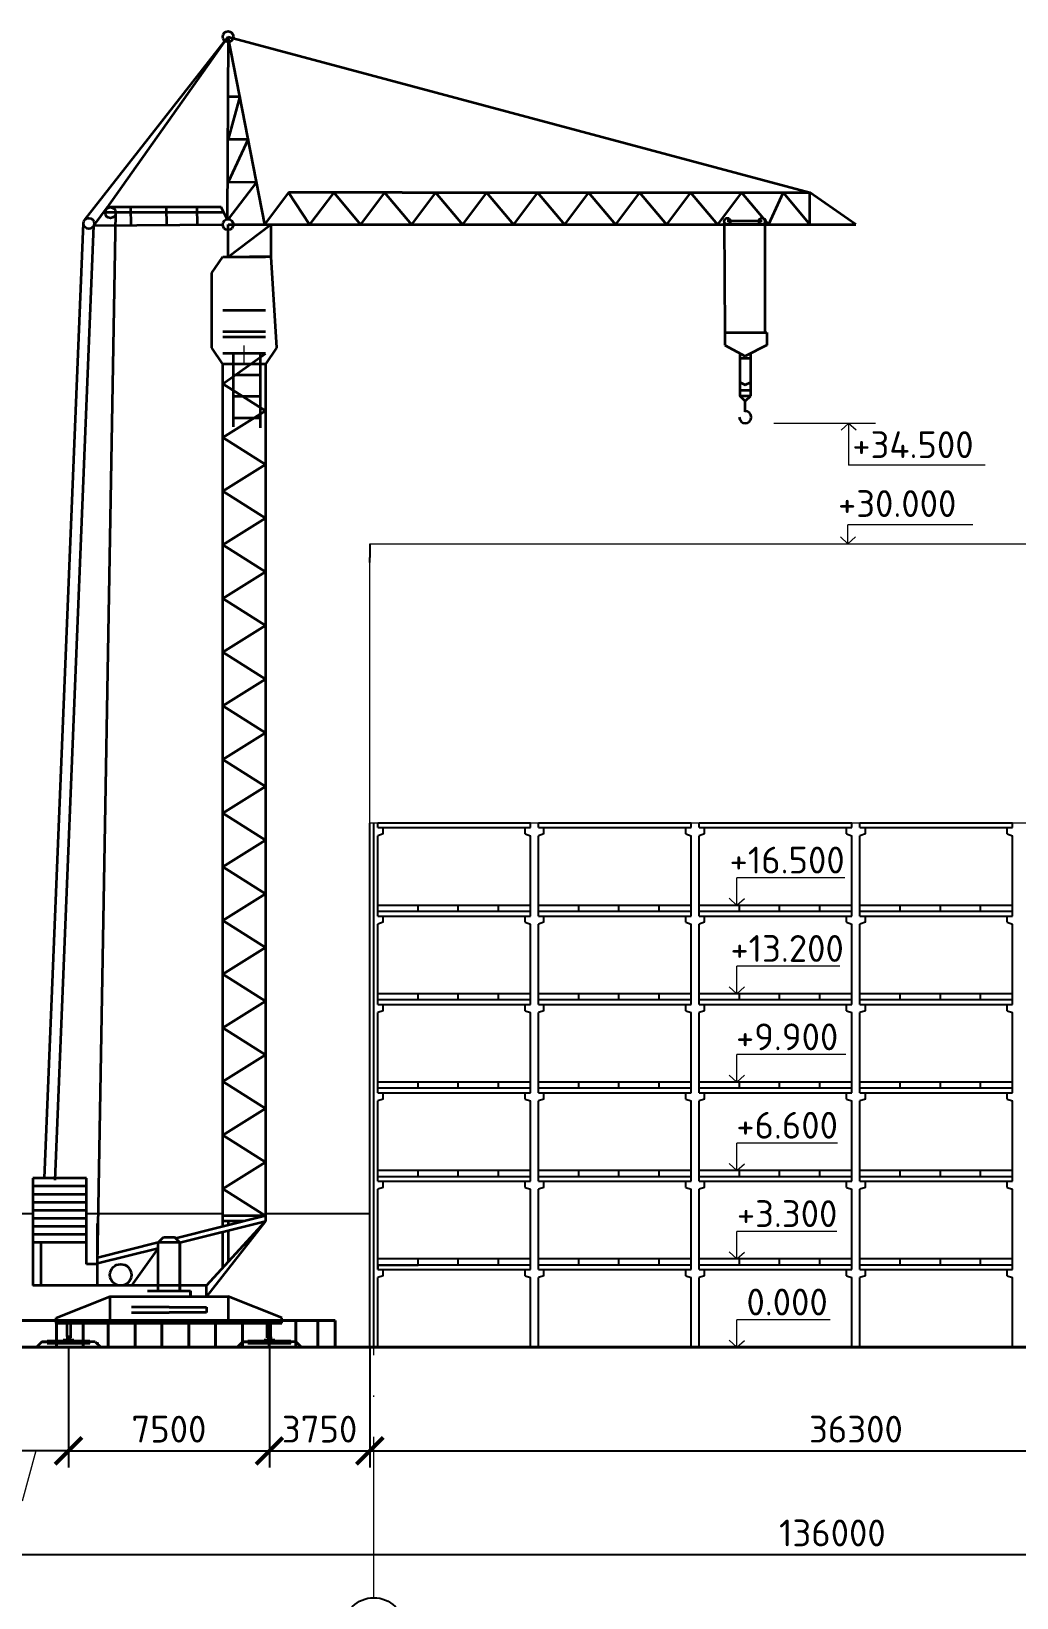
# Model space of a CAD drawing. Header units: millimetres. Extents: x -782 to 10910, y 3841 to 13237.
# Drawn here: x 8770.6 to 8844.2, y 6677.4 to 6794.4 of the extents above; entities that cross this region are included whole.
import ezdxf

# ---------------------------------------------------------------- set-up
doc = ezdxf.new("R2010")
doc.units = ezdxf.units.MM
doc.linetypes.add('ACAD_ISO10W100', pattern=[18, 12, -3, 0, -3])
doc.linetypes.add('CENTER2', pattern=[28.575, 19.05, -3.175, 3.175, -3.175])
doc.layers.add('Оbводка', color=1, linetype='Continuous', lineweight=90)
doc.layers.add('Узлы', color=4, linetype='Continuous', lineweight=30)
doc.styles.add('2.5', font='isocpeur.ttf', dxfattribs={"height": 2})
doc.styles.add('Isocpeur', font='isocpeur.ttf')
doc.dimstyles.new('М500 стройгенп', dxfattribs={"dimtxt": 2, "dimasz": 2, "dimexe": 1.25, "dimexo": 0.625, "dimtad": 1, "dimlfac": 500, "dimtxsty": '2.5', "dimblk": 'ARCHTICK', "dimcen": 2.5, "dimadec": 0, "dimazin": 0, "dimtfac": 1, "dimtmove": 0, "dimatfit": 3, "dimfxl": 1, "dimarcsym": 0})

# ---------------------------------------------------------------- blocks, each defined once
blk = doc.blocks.new('_ArchTick')
at = {"color": 0, "linetype": 'ByBlock', "const_width": 0.15}
blk.add_lwpolyline([(-0.5, -0.5), (0.5, 0.5)], dxfattribs=at)
blk = doc.blocks.new('*D240')
at = {"color": 0, "lineweight": -2, "transparency": 16777216}
for p, q in [((8773.42, 6696.04), (8773.42, 6687.12)), ((8768.52, 6695.48), (8768.52, 6687.12)), ((8773.42, 6688.37), (8768.52, 6688.37))]:
    blk.add_line(p, q, dxfattribs=at)
at = {"layer": 'Defpoints', "color": 0, "lineweight": 25, "transparency": 16777216}
for p in [(8773.42, 6696.66), (8768.52, 6696.1), (8768.52, 6688.37)]:
    blk.add_point(p, dxfattribs=at)
at = {"color": 0, "lineweight": -2, "transparency": 16777216, "xscale": 2, "yscale": 2, "zscale": 2, "rotation": 180}
blk.add_blockref('_ArchTick', (8768.52, 6688.37), dxfattribs=at)
at = {"color": 0, "lineweight": -2, "transparency": 16777216, "xscale": 2, "yscale": 2, "zscale": 2}
blk.add_blockref('_ArchTick', (8773.42, 6688.37), dxfattribs=at)
at = {"color": 0, "lineweight": 20, "transparency": 16777216, "insert": (8765.37, 6686.23), "char_height": 2, "attachment_point": 5, "style": '2.5'}
blk.add_mtext('2450', dxfattribs=at)
blk = doc.blocks.new('*D241')
at = {"color": 0, "lineweight": -2, "transparency": 16777216}
for p, q in [((8773.42, 6696.04), (8773.42, 6687.12)), ((8788.42, 6696.04), (8788.42, 6687.12)), ((8773.42, 6688.37), (8788.42, 6688.37))]:
    blk.add_line(p, q, dxfattribs=at)
at = {"layer": 'Defpoints', "color": 0, "lineweight": 25, "transparency": 16777216}
for p in [(8773.42, 6696.66), (8788.42, 6696.66), (8788.42, 6688.37)]:
    blk.add_point(p, dxfattribs=at)
at = {"color": 0, "lineweight": -2, "transparency": 16777216, "xscale": 2, "yscale": 2, "zscale": 2, "rotation": 180}
blk.add_blockref('_ArchTick', (8773.42, 6688.37), dxfattribs=at)
at = {"color": 0, "lineweight": -2, "transparency": 16777216, "xscale": 2, "yscale": 2, "zscale": 2}
blk.add_blockref('_ArchTick', (8788.42, 6688.37), dxfattribs=at)
at = {"color": 0, "lineweight": 20, "transparency": 16777216, "insert": (8780.92, 6689.99), "char_height": 2, "attachment_point": 5, "style": '2.5'}
blk.add_mtext('7500', dxfattribs=at)
blk = doc.blocks.new('*D242')
at = {"color": 0, "lineweight": -2, "transparency": 16777216}
for p, q in [((8788.42, 6696.04), (8788.42, 6687.12)), ((8795.92, 6696.04), (8795.92, 6687.12)), ((8788.42, 6688.37), (8795.92, 6688.37))]:
    blk.add_line(p, q, dxfattribs=at)
at = {"layer": 'Defpoints', "color": 0, "lineweight": 25, "transparency": 16777216}
for p in [(8788.42, 6696.66), (8795.92, 6696.66), (8795.92, 6688.37)]:
    blk.add_point(p, dxfattribs=at)
at = {"color": 0, "lineweight": -2, "transparency": 16777216, "xscale": 2, "yscale": 2, "zscale": 2, "rotation": 180}
blk.add_blockref('_ArchTick', (8788.42, 6688.37), dxfattribs=at)
at = {"color": 0, "lineweight": -2, "transparency": 16777216, "xscale": 2, "yscale": 2, "zscale": 2}
blk.add_blockref('_ArchTick', (8795.92, 6688.37), dxfattribs=at)
at = {"color": 0, "lineweight": 20, "transparency": 16777216, "insert": (8792.17, 6689.99), "char_height": 2, "attachment_point": 5, "style": '2.5'}
blk.add_mtext('3750', dxfattribs=at)
blk = doc.blocks.new('*D227')
at = {"color": 0, "lineweight": -2, "transparency": 16777216}
for p, q in [((8795.92, 6695.48), (8795.92, 6687.12)), ((8868.52, 6695.48), (8868.52, 6687.12)), ((8795.92, 6688.37), (8868.52, 6688.37))]:
    blk.add_line(p, q, dxfattribs=at)
at = {"layer": 'Defpoints', "color": 0, "lineweight": 25, "transparency": 16777216}
for p in [(8795.92, 6696.1), (8868.52, 6696.1), (8868.52, 6688.37)]:
    blk.add_point(p, dxfattribs=at)
at = {"color": 0, "lineweight": -2, "transparency": 16777216, "xscale": 2, "yscale": 2, "zscale": 2, "rotation": 180}
blk.add_blockref('_ArchTick', (8795.92, 6688.37), dxfattribs=at)
at = {"color": 0, "lineweight": -2, "transparency": 16777216, "xscale": 2, "yscale": 2, "zscale": 2}
blk.add_blockref('_ArchTick', (8868.52, 6688.37), dxfattribs=at)
at = {"color": 0, "lineweight": 20, "transparency": 16777216, "insert": (8832.22, 6689.99), "char_height": 2, "attachment_point": 5, "style": '2.5'}
blk.add_mtext('36300', dxfattribs=at)
blk = doc.blocks.new('*D229')
at = {"color": 0, "lineweight": -2, "transparency": 16777216}
for p, q in [((8697.2, 6695.48), (8697.2, 6679.37)), ((8965.72, 6695.48), (8965.72, 6679.37)), ((8697.2, 6680.62), (8965.72, 6680.62))]:
    blk.add_line(p, q, dxfattribs=at)
at = {"layer": 'Defpoints', "color": 0, "lineweight": 25, "transparency": 16777216}
for p in [(8697.2, 6696.1), (8965.72, 6696.1), (8965.72, 6680.62)]:
    blk.add_point(p, dxfattribs=at)
at = {"color": 0, "lineweight": -2, "transparency": 16777216, "xscale": 2, "yscale": 2, "zscale": 2, "rotation": 180}
blk.add_blockref('_ArchTick', (8697.2, 6680.62), dxfattribs=at)
at = {"color": 0, "lineweight": -2, "transparency": 16777216, "xscale": 2, "yscale": 2, "zscale": 2}
blk.add_blockref('_ArchTick', (8965.72, 6680.62), dxfattribs=at)
at = {"color": 0, "lineweight": 20, "transparency": 16777216, "insert": (8830.46, 6682.24), "char_height": 2, "attachment_point": 5, "style": '2.5'}
blk.add_mtext('136000', dxfattribs=at)

msp = doc.modelspace()

# ---------------------------------------------------------------- linework, layer by layer
at = {"lineweight": 35}
for p, q in [((8774.613575, 6780.25045), (8785.334356, 6793.958127)), ((8776.315352, 6781.181744), (8785.334356, 6793.958127)), ((8785.334356, 6793.958127), (8785.272148, 6780.32849)), ((8785.334356, 6793.958127), (8828.787083, 6782.336992)), ((8788.078711, 6779.932619), (8785.334356, 6793.958127)), ((8788.078711, 6779.932619), (8785.334356, 6793.958127)), ((8785.31403, 6789.504729), (8786.206544, 6789.500655)), ((8786.206544, 6789.500655), (8785.334356, 6786.299773)), ((8785.299486, 6786.318298), (8786.8306, 6786.31131)), ((8786.8306, 6786.31131), (8785.334356, 6783.105616)), ((8785.230954, 6783.104819), (8787.454655, 6783.121965)), ((8787.454655, 6783.101416), (8785.334356, 6780.333348)), ((8789.859362, 6782.336992), (8788.056083, 6779.932619)), ((8798.328995, 6782.336992), (8789.859362, 6782.336992)), ((8789.859362, 6782.336992), (8791.418112, 6779.932619)), ((8793.221392, 6782.336992), (8791.418112, 6779.932619)), ((8793.221392, 6782.336992), (8795.225036, 6779.932619)), ((8797.028315, 6782.336992), (8795.225036, 6779.932619)), ((8797.028315, 6782.336992), (8799.031959, 6779.932619)), ((8798.328995, 6782.336992), (8828.787083, 6782.336992)), ((8798.328995, 6782.336992), (8828.787083, 6782.336992)), ((8800.835239, 6782.336992), (8799.031959, 6779.932619)), ((8800.835239, 6782.336992), (8802.838883, 6779.932619)), ((8804.642163, 6782.336992), (8802.838883, 6779.932619)), ((8804.642163, 6782.336992), (8806.645807, 6779.932619)), ((8808.449086, 6782.336992), (8806.645807, 6779.932619)), ((8808.449086, 6782.336992), (8810.45273, 6779.932619)), ((8812.25601, 6782.336992), (8810.45273, 6779.932619)), ((8812.25601, 6782.336992), (8814.259654, 6779.932619)), ((8816.062933, 6782.336992), (8814.259654, 6779.932619)), ((8816.062933, 6782.336992), (8818.066577, 6779.932619)), ((8819.869857, 6782.336992), (8818.066577, 6779.932619)), ((8819.869857, 6782.336992), (8821.873501, 6779.932619)), ((8823.676781, 6782.336992), (8821.873501, 6779.932619)), ((8823.676781, 6782.336992), (8825.680425, 6779.932619)), ((8826.78397, 6782.336992), (8825.680425, 6779.932619)), ((8826.78397, 6782.336992), (8828.787083, 6779.932619)), ((8832.22296, 6779.932619), (8828.787083, 6782.336992)), ((8828.787083, 6779.932619), (8828.787083, 6782.336992)), ((8775.344773, 6779.893964), (8776.343896, 6781.22218)), ((8784.826074, 6781.22218), (8776.343896, 6781.22218)), ((8778.096086, 6779.905056), (8778.079566, 6781.160654)), ((8780.758732, 6779.91664), (8780.742212, 6781.172239)), ((8783.041116, 6779.92499), (8783.024596, 6781.180589)), ((8785.2653, 6780.327353), (8784.826074, 6781.22218)), ((8771.6231, 6708.722689), (8774.538985, 6780.033509)), ((8772.429384, 6708.582346), (8775.319481, 6779.871946)), ((8775.319481, 6779.871946), (8784.933627, 6779.932619)), ((8775.57348, 6702.311028), (8776.950644, 6780.814422)), ((8785.022772, 6780.821451), (8776.063582, 6780.821451)), ((8785.334356, 6777.528246), (8788.540187, 6779.932619)), ((8785.334356, 6777.528246), (8785.334356, 6779.932619)), ((8785.334356, 6779.932619), (8787.338, 6779.932619)), ((8787.338, 6779.932619), (8798.328995, 6779.932619)), ((8788.540187, 6779.932619), (8788.540187, 6777.528246)), ((8798.328995, 6779.932619), (8832.22296, 6779.932619)), ((8798.328995, 6779.932619), (8832.22296, 6779.932619)), ((8784.13217, 6776.32606), (8784.933627, 6777.528246)), ((8784.933627, 6777.528246), (8788.139458, 6777.528246)), ((8784.933627, 6777.528246), (8786.937271, 6777.528246)), ((8788.540187, 6777.528246), (8786.937271, 6777.528246)), ((8788.540187, 6777.528246), (8788.940915, 6770.715857)), ((8784.13217, 6770.715857), (8784.13217, 6776.32606)), ((8788.139458, 6773.520958), (8784.933627, 6773.520958)), ((8788.139458, 6771.918043), (8784.933627, 6771.918043)), ((8788.139458, 6771.517314), (8784.933627, 6771.517314)), ((8784.933627, 6769.51367), (8784.13217, 6770.715857)), ((8788.940915, 6770.715857), (8788.139458, 6769.51367)), ((8788.139458, 6770.315128), (8784.933627, 6770.315128)), ((8784.933627, 6768.030552), (8788.139458, 6770.315128)), ((8784.933627, 6705.11613), (8784.933627, 6769.51367)), ((8788.139458, 6769.51367), (8784.933627, 6769.51367)), ((8785.735085, 6764.819201), (8785.735085, 6770.315128)), ((8787.738729, 6770.315128), (8787.738729, 6764.755016)), ((8788.139458, 6769.51367), (8788.139458, 6705.516859)), ((8823.559978, 6770.32058), (8823.559978, 6769.95687)), ((8823.559978, 6769.95687), (8823.559978, 6767.151768)), ((8823.559978, 6769.95687), (8824.361435, 6769.95687)), ((8824.361435, 6769.95687), (8824.361435, 6770.312853)), ((8824.361435, 6767.151768), (8824.361435, 6769.95687)), ((8788.139458, 6766.026908), (8784.933627, 6768.030552)), ((8785.735085, 6768.712213), (8787.738729, 6768.712213)), ((8823.559978, 6768.15359), (8823.960706, 6767.953226)), ((8823.960706, 6767.953226), (8824.361435, 6768.15359)), ((8785.735085, 6767.109297), (8787.738729, 6767.109297)), ((8824.361435, 6767.552497), (8823.559978, 6767.552497)), ((8823.960706, 6766.75104), (8823.559978, 6767.151768)), ((8823.559978, 6767.151768), (8824.361435, 6767.151768)), ((8823.960706, 6766.75104), (8824.361435, 6767.151768)), ((8784.933627, 6764.023264), (8788.139458, 6766.026908)), ((8823.960706, 6765.949582), (8823.960706, 6766.75104)), ((8785.735085, 6765.506382), (8787.738729, 6765.506382)), ((8788.139458, 6762.01962), (8784.933627, 6764.023264)), ((8784.933627, 6760.015976), (8788.139458, 6762.01962)), ((8788.139458, 6758.012332), (8784.933627, 6760.015976)), ((8784.933627, 6756.008688), (8788.139458, 6758.012332)), ((8788.139458, 6754.005044), (8784.933627, 6756.008688)), ((8784.933627, 6752.0014), (8788.139458, 6754.005044)), ((8788.139458, 6749.997756), (8784.933627, 6752.0014)), ((8784.933627, 6747.994112), (8788.139458, 6749.997756)), ((8788.139458, 6745.990468), (8784.933627, 6747.994112)), ((8784.933627, 6743.986824), (8788.139458, 6745.990468)), ((8788.139458, 6741.98318), (8784.933627, 6743.986824)), ((8784.933627, 6739.979536), (8788.139458, 6741.98318)), ((8788.139458, 6737.975892), (8784.933627, 6739.979536)), ((8784.933627, 6735.972248), (8788.139458, 6737.975892)), ((8788.139458, 6733.968603), (8784.933627, 6735.972248)), ((8784.933627, 6731.964959), (8788.139458, 6733.968603)), ((8788.139458, 6729.961315), (8784.933627, 6731.964959)), ((8784.933627, 6727.957671), (8788.139458, 6729.961315)), ((8788.139458, 6725.954027), (8784.933627, 6727.957671)), ((8784.933627, 6723.950383), (8788.139458, 6725.954027)), ((8788.139458, 6721.946739), (8784.933627, 6723.950383)), ((8784.933627, 6719.943095), (8788.139458, 6721.946739)), ((8788.139458, 6717.939451), (8784.933627, 6719.943095)), ((8784.933627, 6715.935807), (8788.139458, 6717.939451)), ((8788.139458, 6713.932163), (8784.933627, 6715.935807)), ((8784.933627, 6711.928519), (8788.139458, 6713.932163)), ((8788.139458, 6709.924875), (8784.933627, 6711.928519)), ((8784.933627, 6707.921231), (8788.139458, 6709.924875)), ((8770.764734, 6708.722689), (8770.764734, 6700.708113)), ((8774.772022, 6708.722689), (8770.764734, 6708.722689)), ((8774.772022, 6702.311028), (8774.772022, 6708.722689)), ((8774.772022, 6708.121596), (8770.764734, 6708.121596)), ((8774.772022, 6707.520503), (8770.764734, 6707.520503)), ((8788.139458, 6705.917587), (8784.933627, 6707.921231)), ((8774.772022, 6706.919409), (8770.764734, 6706.919409)), ((8774.772022, 6706.318316), (8770.764734, 6706.318316)), ((8774.772022, 6705.717223), (8770.764734, 6705.717223)), ((8774.772022, 6705.11613), (8770.764734, 6705.11613)), ((8775.57348, 6700.708113), (8775.57348, 6705.348632)), ((8788.139458, 6705.917587), (8781.407214, 6704.234526)), ((8781.727797, 6703.913943), (8788.139458, 6705.516859)), ((8788.139458, 6705.516859), (8783.731441, 6699.906655)), ((8783.731441, 6700.708113), (8788.139458, 6705.516859)), ((8788.139458, 6705.917587), (8784.933627, 6705.917587)), ((8786.536543, 6705.516859), (8784.933627, 6705.516859)), ((8785.334356, 6705.516859), (8785.334356, 6705.216312)), ((8774.772022, 6704.515037), (8770.764734, 6704.515037)), ((8774.772022, 6703.913943), (8770.764734, 6703.913943)), ((8771.365828, 6703.913943), (8771.365828, 6700.708113)), ((8780.124882, 6703.913943), (8775.57348, 6702.776093)), ((8780.124882, 6703.913943), (8780.52561, 6704.314672)), ((8781.727797, 6703.913943), (8780.124882, 6703.913943)), ((8780.124882, 6700.307384), (8780.124882, 6703.913943)), ((8780.52561, 6704.314672), (8781.327068, 6704.314672)), ((8781.327068, 6704.314672), (8781.727797, 6703.913943)), ((8781.727797, 6703.913943), (8781.327068, 6704.314672)), ((8781.727797, 6703.913943), (8781.727797, 6700.307384)), ((8781.727797, 6700.307384), (8781.727797, 6703.913943)), ((8784.933627, 6702.019589), (8784.933627, 6704.715401)), ((8785.334356, 6704.815583), (8785.334356, 6702.511392)), ((8775.57348, 6702.375364), (8780.124882, 6703.513215)), ((8780.124882, 6703.513215), (8778.121238, 6700.708113)), ((8775.57348, 6702.311028), (8774.772022, 6702.311028)), ((8775.57348, 6700.708113), (8775.57348, 6702.311028)), ((8783.731441, 6700.708113), (8770.764734, 6700.708113)), ((8779.323424, 6700.307384), (8782.529254, 6700.307384)), ((8782.529254, 6700.307384), (8782.529254, 6699.906655)), ((8782.529254, 6699.906655), (8782.529254, 6700.307384)), ((8783.731441, 6699.906655), (8783.731441, 6700.708113)), ((8772.511034, 6698.30374), (8776.518322, 6699.906655)), ((8776.518322, 6699.906655), (8785.334356, 6699.906655)), ((8776.518322, 6699.906655), (8776.518322, 6697.903011)), ((8780.926339, 6699.105198), (8778.121238, 6699.105198)), ((8780.926339, 6699.105198), (8783.731441, 6699.105198)), ((8783.731441, 6699.105198), (8783.731441, 6698.704469)), ((8789.341644, 6698.30374), (8785.334356, 6699.906655)), ((8785.334356, 6699.906655), (8785.334356, 6697.903011)), ((8772.511034, 6697.903011), (8772.511034, 6698.30374)), ((8772.511034, 6697.903011), (8789.341644, 6697.903011)), ((8773.312492, 6696.901189), (8773.312492, 6697.903011)), ((8773.312492, 6696.901189), (8773.312492, 6697.903011)), ((8773.594261, 6696.796029), (8773.594261, 6697.903011)), ((8778.121238, 6698.704469), (8780.926339, 6698.704469)), ((8783.731441, 6698.704469), (8780.926339, 6698.704469)), ((8788.258418, 6696.796029), (8788.258418, 6697.903011)), ((8788.540187, 6696.901189), (8788.540187, 6697.903011)), ((8789.341644, 6697.903011), (8789.341644, 6698.30374)), ((8773.02296, 6696.580825), (8773.02296, 6696.660825)), ((8773.02296, 6696.660825), (8773.82296, 6696.660825)), ((8773.312492, 6696.901189), (8773.544401, 6696.901189)), ((8773.530146, 6696.884115), (8773.315775, 6696.884115)), ((8773.315775, 6696.884115), (8773.315775, 6696.700825)), ((8773.530146, 6696.700825), (8773.315775, 6696.700825)), ((8773.530146, 6696.700825), (8773.315775, 6696.700825)), ((8773.42296, 6696.700825), (8773.38296, 6696.700825)), ((8773.42296, 6696.660825), (8773.42296, 6696.700825)), ((8773.42296, 6696.700825), (8773.46296, 6696.700825)), ((8773.530146, 6696.884115), (8773.530146, 6696.700825)), ((8773.544401, 6696.901189), (8773.544401, 6696.796029)), ((8773.544401, 6696.796029), (8773.594261, 6696.796029)), ((8773.82296, 6696.660825), (8773.82296, 6696.580825)), ((8788.02296, 6696.580825), (8788.02296, 6696.660825)), ((8788.02296, 6696.660825), (8788.82296, 6696.660825)), ((8788.308278, 6696.796029), (8788.258418, 6696.796029)), ((8788.540187, 6696.901189), (8788.308278, 6696.901189)), ((8788.308278, 6696.901189), (8788.308278, 6696.796029)), ((8788.322533, 6696.884115), (8788.322533, 6696.700825)), ((8788.322533, 6696.884115), (8788.536903, 6696.884115)), ((8788.536903, 6696.700825), (8788.322533, 6696.700825)), ((8788.536903, 6696.700825), (8788.322533, 6696.700825)), ((8788.42296, 6696.700825), (8788.38296, 6696.700825)), ((8788.42296, 6696.660825), (8788.42296, 6696.700825)), ((8788.42296, 6696.700825), (8788.46296, 6696.700825)), ((8788.536903, 6696.884115), (8788.536903, 6696.700825)), ((8788.82296, 6696.660825), (8788.82296, 6696.580825)), ((8771.42296, 6696.500825), (8771.02296, 6696.100825)), ((8771.82296, 6696.500825), (8771.42296, 6696.500825)), ((8771.42296, 6696.500825), (8771.82296, 6696.500825)), ((8771.82296, 6696.580825), (8771.82296, 6696.500825)), ((8771.82296, 6696.500825), (8771.82296, 6696.580825)), ((8771.82296, 6696.580825), (8775.02296, 6696.580825)), ((8771.82296, 6696.500825), (8771.82296, 6696.420825)), ((8771.82296, 6696.420825), (8775.02296, 6696.420825)), ((8773.42296, 6696.580825), (8773.02296, 6696.580825)), ((8773.02296, 6696.580825), (8773.02296, 6696.580825)), ((8775.02296, 6696.420825), (8775.02296, 6696.580825)), ((8775.42296, 6696.500825), (8775.02296, 6696.500825)), ((8775.42296, 6696.500825), (8775.82296, 6696.100825)), ((8786.42296, 6696.500825), (8786.02296, 6696.100825)), ((8786.02296, 6696.100825), (8790.82296, 6696.100825)), ((8786.82296, 6696.500825), (8786.42296, 6696.500825)), ((8786.42296, 6696.500825), (8786.82296, 6696.500825)), ((8786.82296, 6696.580825), (8786.82296, 6696.500825)), ((8786.82296, 6696.500825), (8786.82296, 6696.580825)), ((8786.82296, 6696.580825), (8790.02296, 6696.580825)), ((8786.82296, 6696.500825), (8786.82296, 6696.420825)), ((8786.82296, 6696.420825), (8790.02296, 6696.420825)), ((8788.42296, 6696.580825), (8788.02296, 6696.580825)), ((8788.02296, 6696.580825), (8788.02296, 6696.580825)), ((8790.02296, 6696.420825), (8790.02296, 6696.580825)), ((8790.42296, 6696.500825), (8790.02296, 6696.500825)), ((8790.42296, 6696.500825), (8790.82296, 6696.100825))]:
    msp.add_line(p, q, dxfattribs=at)
at = {"color": 7, "lineweight": 35}
for p, q in [((8825.436047, 6779.941395), (8822.270314, 6779.941395)), ((8822.382312, 6780.143257), (8822.427556, 6771.86497)), ((8825.436047, 6771.86497), (8825.436047, 6780.182763)), ((8822.427554, 6771.86534), (8825.559241, 6771.86497)), ((8822.427556, 6771.86497), (8822.427556, 6770.916088)), ((8825.559241, 6771.86497), (8825.559241, 6770.916088)), ((8822.427556, 6770.916088), (8823.95955, 6770.110457)), ((8825.559241, 6770.916088), (8823.95955, 6770.110457))]:
    msp.add_line(p, q, dxfattribs=at)
at = {"lineweight": 20}
for p, q in [((8786.536543, 6769.51367), (8786.536543, 6770.893624)), ((8826.085433, 6765.100825), (8833.68579, 6765.100825)), ((8831.67729, 6765.113136), (8831.107907, 6764.58815)), ((8831.663938, 6765.112961), (8831.663938, 6761.967626)), ((8831.663938, 6765.112961), (8832.24695, 6764.603153)), ((8841.874199, 6761.967626), (8831.663938, 6761.967626)), ((8831.612471, 6756.094918), (8831.612471, 6757.50618)), ((8831.612471, 6756.094918), (8831.612471, 6757.50618)), ((8840.936916, 6757.50618), (8831.612471, 6757.50618)), ((8831.625823, 6756.094742), (8831.05644, 6756.619728)), ((8831.612471, 6756.094918), (8832.195483, 6756.604725)), ((8795.92296, 6735.240825), (8795.92296, 6756.100825)), ((8795.92296, 6756.100825), (8868.52296, 6756.100825)), ((8868.52296, 6735.240825), (8795.92296, 6735.240825)), ((8795.92296, 6734.878816), (8795.92296, 6696.100825)), ((8823.328559, 6729.100825), (8823.328559, 6731.151407)), ((8823.328559, 6729.100825), (8823.328559, 6731.151407)), ((8831.382075, 6731.151407), (8823.328559, 6731.151407)), ((8823.328559, 6729.100825), (8822.759176, 6729.625811)), ((8823.315207, 6729.101001), (8823.898219, 6729.610808)), ((8823.328559, 6722.500825), (8823.328559, 6724.551407)), ((8823.328559, 6722.500825), (8823.328559, 6724.551407)), ((8831.029339, 6724.551407), (8823.328559, 6724.551407)), ((8823.328559, 6722.500825), (8822.759176, 6723.025811)), ((8823.315207, 6722.501001), (8823.898219, 6723.010808)), ((8823.328559, 6715.900825), (8823.328559, 6717.951407)), ((8823.328559, 6715.900825), (8823.328559, 6717.951407)), ((8831.463669, 6717.951407), (8823.328559, 6717.951407)), ((8823.328559, 6715.900825), (8822.759176, 6716.425811)), ((8823.315207, 6715.901001), (8823.898219, 6716.410808)), ((8823.328559, 6709.300825), (8823.328559, 6711.351407)), ((8823.328559, 6709.300825), (8823.328559, 6711.351407)), ((8830.853598, 6711.351407), (8823.328559, 6711.351407)), ((8823.328559, 6709.300825), (8822.759176, 6709.825811)), ((8823.315207, 6709.301001), (8823.898219, 6709.810808)), ((8823.328559, 6702.700825), (8823.328559, 6704.751407)), ((8823.328559, 6702.700825), (8823.328559, 6704.751407)), ((8830.796692, 6704.751407), (8823.328559, 6704.751407)), ((8823.328559, 6702.700825), (8822.759176, 6703.225811)), ((8823.315207, 6702.701001), (8823.898219, 6703.210808)), ((8823.328559, 6696.100825), (8823.328559, 6698.151407)), ((8823.328559, 6696.100825), (8823.328559, 6698.151407)), ((8830.302945, 6698.151407), (8823.328559, 6698.151407)), ((8823.328559, 6696.100825), (8822.759176, 6696.625811)), ((8823.315207, 6696.101001), (8823.898219, 6696.610808)), ((8770.97296, 6688.368048), (8769.968151, 6684.618048))]:
    msp.add_line(p, q, dxfattribs=at)
at = {"lineweight": 25}
for p, q in [((8795.92296, 6756.100825), (8795.92296, 6755.060825)), ((8795.92296, 6754.700825), (8795.92296, 6755.060825)), ((8795.92296, 6696.100825), (8795.92296, 6735.240825)), ((8796.52296, 6734.900825), (8796.52296, 6735.240825)), ((8807.92296, 6735.240825), (8796.52296, 6735.240825)), ((8796.52296, 6734.900825), (8807.92296, 6734.900825)), ((8796.52296, 6734.900825), (8797.12296, 6734.900825)), ((8796.92296, 6734.434158), (8796.52296, 6734.300825)), ((8796.52296, 6728.300825), (8796.52296, 6734.300825)), ((8796.92296, 6734.434158), (8796.92296, 6734.900825)), ((8807.52296, 6734.434158), (8807.52296, 6734.900825)), ((8807.52296, 6734.434158), (8807.92296, 6734.300825)), ((8807.92296, 6734.900825), (8807.92296, 6735.240825)), ((8807.92296, 6728.300825), (8807.92296, 6734.300825)), ((8808.52296, 6734.900825), (8808.52296, 6735.240825)), ((8819.92296, 6735.240825), (8808.52296, 6735.240825)), ((8808.52296, 6734.900825), (8819.92296, 6734.900825)), ((8808.92296, 6734.434158), (8808.52296, 6734.300825)), ((8808.52296, 6728.300825), (8808.52296, 6734.300825)), ((8808.92296, 6734.434158), (8808.92296, 6734.900825)), ((8819.52296, 6734.434158), (8819.52296, 6734.900825)), ((8819.52296, 6734.434158), (8819.92296, 6734.300825)), ((8819.92296, 6734.900825), (8819.92296, 6735.240825)), ((8819.92296, 6734.900825), (8819.92296, 6735.240825)), ((8819.92296, 6728.300825), (8819.92296, 6734.300825)), ((8819.92296, 6728.300825), (8819.92296, 6734.300825)), ((8820.52296, 6734.900825), (8820.52296, 6735.240825)), ((8831.92296, 6735.240825), (8820.52296, 6735.240825)), ((8820.52296, 6734.900825), (8831.92296, 6734.900825)), ((8820.92296, 6734.434158), (8820.52296, 6734.300825)), ((8820.52296, 6728.300825), (8820.52296, 6734.300825)), ((8820.92296, 6734.434158), (8820.92296, 6734.900825)), ((8831.52296, 6734.434158), (8831.52296, 6734.900825)), ((8831.52296, 6734.434158), (8831.92296, 6734.300825)), ((8831.92296, 6734.900825), (8831.92296, 6735.240825)), ((8831.92296, 6734.900825), (8831.92296, 6735.240825)), ((8831.92296, 6728.300825), (8831.92296, 6734.300825)), ((8831.92296, 6728.300825), (8831.92296, 6734.300825)), ((8832.52296, 6734.900825), (8832.52296, 6735.240825)), ((8843.92296, 6735.240825), (8832.52296, 6735.240825)), ((8832.52296, 6734.900825), (8843.92296, 6734.900825)), ((8832.92296, 6734.434158), (8832.52296, 6734.300825)), ((8832.52296, 6728.300825), (8832.52296, 6734.300825)), ((8832.92296, 6734.434158), (8832.92296, 6734.900825)), ((8843.52296, 6734.434158), (8843.52296, 6734.900825)), ((8843.52296, 6734.434158), (8843.92296, 6734.300825)), ((8843.92296, 6734.900825), (8843.92296, 6735.240825)), ((8843.92296, 6734.900825), (8843.92296, 6735.240825)), ((8843.92296, 6728.300825), (8843.92296, 6734.300825)), ((8843.92296, 6728.300825), (8843.92296, 6734.300825)), ((8807.92296, 6729.100825), (8796.52296, 6729.100825)), ((8807.92296, 6728.640825), (8796.52296, 6728.640825)), ((8796.52296, 6728.300825), (8807.92296, 6728.300825)), ((8796.52296, 6728.300825), (8797.12296, 6728.300825)), ((8796.92296, 6727.834158), (8796.92296, 6728.300825)), ((8799.52296, 6728.640825), (8799.52296, 6729.100825)), ((8802.52296, 6728.640825), (8802.52296, 6729.100825)), ((8805.52296, 6728.640825), (8805.52296, 6729.100825)), ((8807.52296, 6727.834158), (8807.52296, 6728.300825)), ((8819.92296, 6729.100825), (8808.52296, 6729.100825)), ((8819.92296, 6728.640825), (8808.52296, 6728.640825)), ((8808.52296, 6728.300825), (8819.92296, 6728.300825)), ((8808.92296, 6727.834158), (8808.92296, 6728.300825)), ((8811.52296, 6728.640825), (8811.52296, 6729.100825)), ((8814.52296, 6728.640825), (8814.52296, 6729.100825)), ((8817.52296, 6728.640825), (8817.52296, 6729.100825)), ((8819.52296, 6727.834158), (8819.52296, 6728.300825)), ((8831.92296, 6729.100825), (8820.52296, 6729.100825)), ((8831.92296, 6728.640825), (8820.52296, 6728.640825)), ((8820.52296, 6728.300825), (8831.92296, 6728.300825)), ((8820.92296, 6727.834158), (8820.92296, 6728.300825)), ((8823.52296, 6728.640825), (8823.52296, 6729.100825)), ((8826.52296, 6728.640825), (8826.52296, 6729.100825)), ((8829.52296, 6728.640825), (8829.52296, 6729.100825)), ((8831.52296, 6727.834158), (8831.52296, 6728.300825)), ((8843.92296, 6729.100825), (8832.52296, 6729.100825)), ((8843.92296, 6728.640825), (8832.52296, 6728.640825)), ((8832.52296, 6728.300825), (8843.92296, 6728.300825)), ((8832.92296, 6727.834158), (8832.92296, 6728.300825)), ((8835.52296, 6728.640825), (8835.52296, 6729.100825)), ((8838.52296, 6728.640825), (8838.52296, 6729.100825)), ((8841.52296, 6728.640825), (8841.52296, 6729.100825)), ((8843.52296, 6727.834158), (8843.52296, 6728.300825)), ((8796.92296, 6727.834158), (8796.52296, 6727.700825)), ((8796.52296, 6721.700825), (8796.52296, 6727.700825)), ((8807.52296, 6727.834158), (8807.92296, 6727.700825)), ((8807.92296, 6721.700825), (8807.92296, 6727.700825)), ((8808.92296, 6727.834158), (8808.52296, 6727.700825)), ((8808.52296, 6721.700825), (8808.52296, 6727.700825)), ((8819.52296, 6727.834158), (8819.92296, 6727.700825)), ((8819.92296, 6721.700825), (8819.92296, 6727.700825)), ((8820.92296, 6727.834158), (8820.52296, 6727.700825)), ((8820.52296, 6721.700825), (8820.52296, 6727.700825)), ((8831.52296, 6727.834158), (8831.92296, 6727.700825)), ((8831.92296, 6721.700825), (8831.92296, 6727.700825)), ((8832.92296, 6727.834158), (8832.52296, 6727.700825)), ((8832.52296, 6721.700825), (8832.52296, 6727.700825)), ((8843.52296, 6727.834158), (8843.92296, 6727.700825)), ((8843.92296, 6721.700825), (8843.92296, 6727.700825)), ((8807.92296, 6722.500825), (8796.52296, 6722.500825)), ((8799.52296, 6722.040825), (8799.52296, 6722.500825)), ((8802.52296, 6722.040825), (8802.52296, 6722.500825)), ((8805.52296, 6722.040825), (8805.52296, 6722.500825)), ((8819.92296, 6722.500825), (8808.52296, 6722.500825)), ((8811.52296, 6722.040825), (8811.52296, 6722.500825)), ((8814.52296, 6722.040825), (8814.52296, 6722.500825)), ((8817.52296, 6722.040825), (8817.52296, 6722.500825)), ((8831.92296, 6722.500825), (8820.52296, 6722.500825)), ((8823.52296, 6722.040825), (8823.52296, 6722.500825)), ((8826.52296, 6722.040825), (8826.52296, 6722.500825)), ((8829.52296, 6722.040825), (8829.52296, 6722.500825)), ((8843.92296, 6722.500825), (8832.52296, 6722.500825)), ((8835.52296, 6722.040825), (8835.52296, 6722.500825)), ((8838.52296, 6722.040825), (8838.52296, 6722.500825)), ((8841.52296, 6722.040825), (8841.52296, 6722.500825)), ((8807.92296, 6722.040825), (8796.52296, 6722.040825)), ((8796.52296, 6721.700825), (8807.92296, 6721.700825)), ((8796.52296, 6721.700825), (8797.12296, 6721.700825)), ((8796.92296, 6721.234158), (8796.52296, 6721.100825)), ((8796.92296, 6721.234158), (8796.92296, 6721.700825)), ((8807.52296, 6721.234158), (8807.52296, 6721.700825)), ((8807.52296, 6721.234158), (8807.92296, 6721.100825)), ((8819.92296, 6722.040825), (8808.52296, 6722.040825)), ((8808.52296, 6721.700825), (8819.92296, 6721.700825)), ((8808.92296, 6721.234158), (8808.52296, 6721.100825)), ((8808.92296, 6721.234158), (8808.92296, 6721.700825)), ((8819.52296, 6721.234158), (8819.52296, 6721.700825)), ((8819.52296, 6721.234158), (8819.92296, 6721.100825)), ((8831.92296, 6722.040825), (8820.52296, 6722.040825)), ((8820.52296, 6721.700825), (8831.92296, 6721.700825)), ((8820.92296, 6721.234158), (8820.52296, 6721.100825)), ((8820.92296, 6721.234158), (8820.92296, 6721.700825)), ((8831.52296, 6721.234158), (8831.52296, 6721.700825)), ((8831.52296, 6721.234158), (8831.92296, 6721.100825)), ((8843.92296, 6722.040825), (8832.52296, 6722.040825)), ((8832.52296, 6721.700825), (8843.92296, 6721.700825)), ((8832.92296, 6721.234158), (8832.52296, 6721.100825)), ((8832.92296, 6721.234158), (8832.92296, 6721.700825)), ((8843.52296, 6721.234158), (8843.52296, 6721.700825)), ((8843.52296, 6721.234158), (8843.92296, 6721.100825)), ((8796.52296, 6715.100825), (8796.52296, 6721.100825)), ((8807.92296, 6715.100825), (8807.92296, 6721.100825)), ((8808.52296, 6715.100825), (8808.52296, 6721.100825)), ((8819.92296, 6715.100825), (8819.92296, 6721.100825)), ((8820.52296, 6715.100825), (8820.52296, 6721.100825)), ((8831.92296, 6715.100825), (8831.92296, 6721.100825)), ((8832.52296, 6715.100825), (8832.52296, 6721.100825)), ((8843.92296, 6715.100825), (8843.92296, 6721.100825)), ((8807.92296, 6715.900825), (8796.52296, 6715.900825)), ((8807.92296, 6715.440825), (8796.52296, 6715.440825)), ((8799.52296, 6715.440825), (8799.52296, 6715.900825)), ((8802.52296, 6715.440825), (8802.52296, 6715.900825)), ((8805.52296, 6715.440825), (8805.52296, 6715.900825)), ((8819.92296, 6715.900825), (8808.52296, 6715.900825)), ((8819.92296, 6715.440825), (8808.52296, 6715.440825)), ((8811.52296, 6715.440825), (8811.52296, 6715.900825)), ((8814.52296, 6715.440825), (8814.52296, 6715.900825)), ((8817.52296, 6715.440825), (8817.52296, 6715.900825)), ((8831.92296, 6715.900825), (8820.52296, 6715.900825)), ((8831.92296, 6715.440825), (8820.52296, 6715.440825)), ((8823.52296, 6715.440825), (8823.52296, 6715.900825)), ((8826.52296, 6715.440825), (8826.52296, 6715.900825)), ((8829.52296, 6715.440825), (8829.52296, 6715.900825)), ((8843.92296, 6715.900825), (8832.52296, 6715.900825)), ((8843.92296, 6715.440825), (8832.52296, 6715.440825)), ((8835.52296, 6715.440825), (8835.52296, 6715.900825)), ((8838.52296, 6715.440825), (8838.52296, 6715.900825)), ((8841.52296, 6715.440825), (8841.52296, 6715.900825)), ((8796.52296, 6715.100825), (8807.92296, 6715.100825)), ((8796.52296, 6715.100825), (8797.12296, 6715.100825)), ((8796.92296, 6714.634158), (8796.52296, 6714.500825)), ((8796.52296, 6708.500825), (8796.52296, 6714.500825)), ((8796.92296, 6714.634158), (8796.92296, 6715.100825)), ((8807.52296, 6714.634158), (8807.52296, 6715.100825)), ((8807.52296, 6714.634158), (8807.92296, 6714.500825)), ((8807.92296, 6708.500825), (8807.92296, 6714.500825)), ((8808.52296, 6715.100825), (8819.92296, 6715.100825)), ((8808.92296, 6714.634158), (8808.52296, 6714.500825)), ((8808.52296, 6708.500825), (8808.52296, 6714.500825)), ((8808.92296, 6714.634158), (8808.92296, 6715.100825)), ((8819.52296, 6714.634158), (8819.52296, 6715.100825)), ((8819.52296, 6714.634158), (8819.92296, 6714.500825)), ((8819.92296, 6708.500825), (8819.92296, 6714.500825)), ((8820.52296, 6715.100825), (8831.92296, 6715.100825)), ((8820.92296, 6714.634158), (8820.52296, 6714.500825)), ((8820.52296, 6708.500825), (8820.52296, 6714.500825)), ((8820.92296, 6714.634158), (8820.92296, 6715.100825)), ((8831.52296, 6714.634158), (8831.52296, 6715.100825)), ((8831.52296, 6714.634158), (8831.92296, 6714.500825)), ((8831.92296, 6708.500825), (8831.92296, 6714.500825)), ((8832.52296, 6715.100825), (8843.92296, 6715.100825)), ((8832.92296, 6714.634158), (8832.52296, 6714.500825)), ((8832.52296, 6708.500825), (8832.52296, 6714.500825)), ((8832.92296, 6714.634158), (8832.92296, 6715.100825)), ((8843.52296, 6714.634158), (8843.52296, 6715.100825)), ((8843.52296, 6714.634158), (8843.92296, 6714.500825)), ((8843.92296, 6708.500825), (8843.92296, 6714.500825)), ((8807.92296, 6709.300825), (8796.52296, 6709.300825)), ((8807.92296, 6708.840825), (8796.52296, 6708.840825)), ((8796.52296, 6708.500825), (8807.92296, 6708.500825)), ((8796.52296, 6708.500825), (8797.12296, 6708.500825)), ((8796.92296, 6708.034158), (8796.92296, 6708.500825)), ((8799.52296, 6708.840825), (8799.52296, 6709.300825)), ((8802.52296, 6708.840825), (8802.52296, 6709.300825)), ((8805.52296, 6708.840825), (8805.52296, 6709.300825)), ((8807.52296, 6708.034158), (8807.52296, 6708.500825)), ((8819.92296, 6709.300825), (8808.52296, 6709.300825)), ((8819.92296, 6708.840825), (8808.52296, 6708.840825)), ((8808.52296, 6708.500825), (8819.92296, 6708.500825)), ((8808.92296, 6708.034158), (8808.92296, 6708.500825)), ((8811.52296, 6708.840825), (8811.52296, 6709.300825)), ((8814.52296, 6708.840825), (8814.52296, 6709.300825)), ((8817.52296, 6708.840825), (8817.52296, 6709.300825)), ((8819.52296, 6708.034158), (8819.52296, 6708.500825)), ((8831.92296, 6709.300825), (8820.52296, 6709.300825)), ((8831.92296, 6708.840825), (8820.52296, 6708.840825)), ((8820.52296, 6708.500825), (8831.92296, 6708.500825)), ((8820.92296, 6708.034158), (8820.92296, 6708.500825)), ((8823.52296, 6708.840825), (8823.52296, 6709.300825)), ((8826.52296, 6708.840825), (8826.52296, 6709.300825)), ((8829.52296, 6708.840825), (8829.52296, 6709.300825)), ((8831.52296, 6708.034158), (8831.52296, 6708.500825)), ((8843.92296, 6709.300825), (8832.52296, 6709.300825)), ((8843.92296, 6708.840825), (8832.52296, 6708.840825)), ((8832.52296, 6708.500825), (8843.92296, 6708.500825)), ((8832.92296, 6708.034158), (8832.92296, 6708.500825)), ((8835.52296, 6708.840825), (8835.52296, 6709.300825)), ((8838.52296, 6708.840825), (8838.52296, 6709.300825)), ((8841.52296, 6708.840825), (8841.52296, 6709.300825)), ((8843.52296, 6708.034158), (8843.52296, 6708.500825)), ((8796.92296, 6708.034158), (8796.52296, 6707.900825)), ((8796.52296, 6701.900825), (8796.52296, 6707.900825)), ((8807.52296, 6708.034158), (8807.92296, 6707.900825)), ((8807.92296, 6701.900825), (8807.92296, 6707.900825)), ((8808.92296, 6708.034158), (8808.52296, 6707.900825)), ((8808.52296, 6701.900825), (8808.52296, 6707.900825)), ((8819.52296, 6708.034158), (8819.92296, 6707.900825)), ((8819.92296, 6701.900825), (8819.92296, 6707.900825)), ((8820.92296, 6708.034158), (8820.52296, 6707.900825)), ((8820.52296, 6701.900825), (8820.52296, 6707.900825)), ((8831.52296, 6708.034158), (8831.92296, 6707.900825)), ((8831.92296, 6701.900825), (8831.92296, 6707.900825)), ((8832.92296, 6708.034158), (8832.52296, 6707.900825)), ((8832.52296, 6701.900825), (8832.52296, 6707.900825)), ((8843.52296, 6708.034158), (8843.92296, 6707.900825)), ((8843.92296, 6701.900825), (8843.92296, 6707.900825)), ((8724.239654, 6706.100825), (8770.764734, 6706.100825)), ((8774.772022, 6706.100825), (8784.933627, 6706.100825)), ((8788.139458, 6706.100825), (8795.92296, 6706.100825)), ((8807.92296, 6702.700825), (8796.52296, 6702.700825)), ((8799.52296, 6702.240825), (8799.52296, 6702.700825)), ((8802.52296, 6702.240825), (8802.52296, 6702.700825)), ((8805.52296, 6702.240825), (8805.52296, 6702.700825)), ((8819.92296, 6702.700825), (8808.52296, 6702.700825)), ((8808.52296, 6702.240825), (8808.52296, 6702.700825)), ((8811.52296, 6702.240825), (8811.52296, 6702.700825)), ((8814.52296, 6702.240825), (8814.52296, 6702.700825)), ((8817.52296, 6702.240825), (8817.52296, 6702.700825)), ((8831.92296, 6702.700825), (8820.52296, 6702.700825)), ((8823.52296, 6702.240825), (8823.52296, 6702.700825)), ((8826.52296, 6702.240825), (8826.52296, 6702.700825)), ((8829.52296, 6702.240825), (8829.52296, 6702.700825)), ((8843.92296, 6702.700825), (8832.52296, 6702.700825)), ((8835.52296, 6702.240825), (8835.52296, 6702.700825)), ((8838.52296, 6702.240825), (8838.52296, 6702.700825)), ((8841.52296, 6702.240825), (8841.52296, 6702.700825)), ((8796.52296, 6702.300825), (8796.52296, 6701.900825)), ((8807.92296, 6702.240825), (8796.52296, 6702.240825)), ((8796.52296, 6702.240825), (8799.52296, 6702.240825)), ((8796.52296, 6701.900825), (8807.92296, 6701.900825)), ((8796.52296, 6701.900825), (8797.12296, 6701.900825)), ((8796.92296, 6701.434158), (8796.52296, 6701.300825)), ((8796.92296, 6701.434158), (8796.92296, 6701.900825)), ((8807.52296, 6701.434158), (8807.52296, 6701.900825)), ((8807.52296, 6701.900825), (8807.92296, 6701.900825)), ((8807.52296, 6701.434158), (8807.92296, 6701.300825)), ((8819.92296, 6702.240825), (8808.52296, 6702.240825)), ((8808.52296, 6701.900825), (8819.92296, 6701.900825)), ((8808.92296, 6701.434158), (8808.52296, 6701.300825)), ((8808.92296, 6701.434158), (8808.92296, 6701.900825)), ((8819.52296, 6701.434158), (8819.52296, 6701.900825)), ((8819.52296, 6701.900825), (8819.92296, 6701.900825)), ((8819.52296, 6701.434158), (8819.92296, 6701.300825)), ((8831.92296, 6702.240825), (8820.52296, 6702.240825)), ((8820.52296, 6701.900825), (8831.92296, 6701.900825)), ((8820.92296, 6701.434158), (8820.52296, 6701.300825)), ((8820.92296, 6701.434158), (8820.92296, 6701.900825)), ((8831.52296, 6701.434158), (8831.52296, 6701.900825)), ((8831.52296, 6701.900825), (8831.92296, 6701.900825)), ((8831.52296, 6701.434158), (8831.92296, 6701.300825)), ((8843.92296, 6702.240825), (8832.52296, 6702.240825)), ((8832.52296, 6701.900825), (8843.92296, 6701.900825)), ((8832.92296, 6701.434158), (8832.52296, 6701.300825)), ((8832.92296, 6701.434158), (8832.92296, 6701.900825)), ((8843.52296, 6701.434158), (8843.52296, 6701.900825)), ((8843.52296, 6701.900825), (8843.92296, 6701.900825)), ((8843.52296, 6701.434158), (8843.92296, 6701.300825)), ((8796.52296, 6696.100825), (8796.52296, 6701.300825)), ((8807.92296, 6696.100825), (8807.92296, 6701.300825)), ((8808.52296, 6696.100825), (8808.52296, 6701.300825)), ((8819.92296, 6696.100825), (8819.92296, 6701.300825)), ((8820.52296, 6696.100825), (8820.52296, 6701.300825)), ((8831.92296, 6696.100825), (8831.92296, 6701.300825)), ((8832.52296, 6696.100825), (8832.52296, 6701.300825)), ((8843.92296, 6696.100825), (8843.92296, 6701.300825)), ((8795.92296, 6696.100825), (8795.32296, 6696.100825)), ((8796.22296, 6696.100825), (8795.92296, 6696.100825)), ((8796.22296, 6696.100825), (8796.52296, 6696.100825))]:
    msp.add_line(p, q, dxfattribs=at)
at = {"linetype": 'CENTER2', "lineweight": 25, "ltscale": 200}
msp.add_line((8796.22296, 6696.100825), (8796.22296, 6735.240825), dxfattribs=at)
at = {"lineweight": 40}
for p, q in [((8768.52296, 6698.100825), (8793.32296, 6698.100825)), ((8772.52296, 6696.100825), (8772.52296, 6698.100825)), ((8774.511034, 6696.100825), (8774.511034, 6698.100825)), ((8776.393736, 6696.100825), (8776.393736, 6698.100825)), ((8778.401024, 6696.100825), (8778.401024, 6698.100825)), ((8780.401024, 6696.100825), (8780.401024, 6698.100825)), ((8782.401024, 6696.100825), (8782.401024, 6698.100825)), ((8784.401024, 6696.100825), (8784.401024, 6698.100825)), ((8786.401024, 6696.100825), (8786.401024, 6698.100825)), ((8788.401024, 6696.100825), (8788.401024, 6698.100825)), ((8790.401024, 6696.100825), (8790.401024, 6698.100825)), ((8792.033357, 6696.100825), (8792.033357, 6698.100825)), ((8793.32296, 6696.100825), (8793.32296, 6698.100825)), ((8694.881189, 6696.100825), (8968.098183, 6696.100825))]:
    msp.add_line(p, q, dxfattribs=at)
at = {"color": 1, "lineweight": 25}
for p, q in [((8772.52296, 6696.100825), (8772.52296, 6697.100825)), ((8774.511034, 6696.100825), (8774.511034, 6697.100825)), ((8792.033357, 6696.100825), (8792.033357, 6697.100825))]:
    msp.add_line(p, q, dxfattribs=at)
at = {"lineweight": 25, "ltscale": 200}
msp.add_line((8796.22296, 6696.100825), (8868.52296, 6696.100825), dxfattribs=at)
at = {"linetype": 'ACAD_ISO10W100', "lineweight": 20}
msp.add_line((8796.22296, 6677.407199), (8796.22296, 6696.100825), dxfattribs=at)
at = {"linetype": 'Continuous'}
msp.add_lwpolyline([(8775.62296, 6696.300825), (8775.62296, 6696.415202), (8775.508583, 6696.415202)], dxfattribs=at)
at = {"lineweight": 35}
for centre, radius in [((8785.334356, 6793.958127), 0.400729), ((8776.549977, 6780.821451), 0.400729), ((8774.939379, 6780.017137), 0.400729), ((8785.334356, 6779.932619), 0.400729), ((8777.31978, 6701.50957), 0.801458)]:
    msp.add_circle(centre, radius, dxfattribs=at)
msp.add_arc((8823.960706, 6765.548853), 0.448028, 180, 90, dxfattribs=at)
at = {"layer": 'Оbводка', "color": 0, "lineweight": -2}
msp.add_circle((8796.22296, 6675.167202), 2.239996, dxfattribs=at)
at = {"layer": 'Узлы', "color": 7, "linetype": 'ByBlock', "lineweight": 35}
msp.add_line((8825.219518, 6780.184652), (8822.612816, 6780.17771), dxfattribs=at)
for centre in [(8822.612816, 6780.17771), (8825.219518, 6780.184652)]:
    msp.add_circle(centre, 0.23856, dxfattribs=at)

# ---------------------------------------------------------------- texts
at = {"lineweight": 40, "char_height": 2, "width": 15.99997333, "attachment_point": 5, "style": 'Isocpeur'}
for s, insert in [('+34.500', (8836.477502, 6763.495415)), ('+30.000', (8835.30025, 6759.098587)), ('+16.500', (8827.082412, 6732.480918)), ('+13.200', (8827.082412, 6725.880918)), ('+9.900', (8827.082412, 6719.280918)), ('+6.600', (8827.082412, 6712.680918)), ('+3.300', (8827.082412, 6706.080918)), ('0.000', (8827.082412, 6699.480918))]:
    msp.add_mtext(s, dxfattribs=dict(at, insert=insert))

# ---------------------------------------------------------------- dimensions: what is measured, and where the dimension line sits
at = {"lineweight": 20}
dim = msp.add_linear_dim(base=(8768.52296, 6688.368048), p1=(8773.42296, 6696.660825), p2=(8768.52296, 6696.100825), dimstyle='М500 стройгенп', override={"dimtmove": 2}, dxfattribs=at)
dim.commit()
dim.dimension.update_dxf_attribs({"geometry": '*D240', "text_midpoint": (8765.372109, 6686.227313), "dimtype": 160})
for base, p1, p2, picture, middle in [((8788.42296, 6688.368048), (8773.42296, 6696.660825), (8788.42296, 6696.660825), '*D241', (8780.92296, 6689.993048)), ((8795.92296, 6688.368048), (8788.42296, 6696.660825), (8795.92296, 6696.660825), '*D242', (8792.17296, 6689.993048)), ((8868.52296, 6688.368048), (8795.92296, 6696.100825), (8868.52296, 6696.100825), '*D227', (8832.22296, 6689.993048))]:
    dim = msp.add_linear_dim(base=base, p1=p1, p2=p2, dimstyle='М500 стройгенп', dxfattribs=at)
    dim.commit()
    dim.dimension.update_dxf_attribs({"geometry": picture, "text_midpoint": middle})
dim = msp.add_linear_dim(base=(8965.72296, 6680.616506), p1=(8697.20296, 6696.100825), p2=(8965.72296, 6696.100825), text='136000', dimstyle='М500 стройгенп', dxfattribs=at)
dim.commit()
dim.dimension.update_dxf_attribs({"geometry": '*D229', "text_midpoint": (8830.46296, 6680.616506), "dimtype": 160})

doc.saveas('drawing.dxf')
